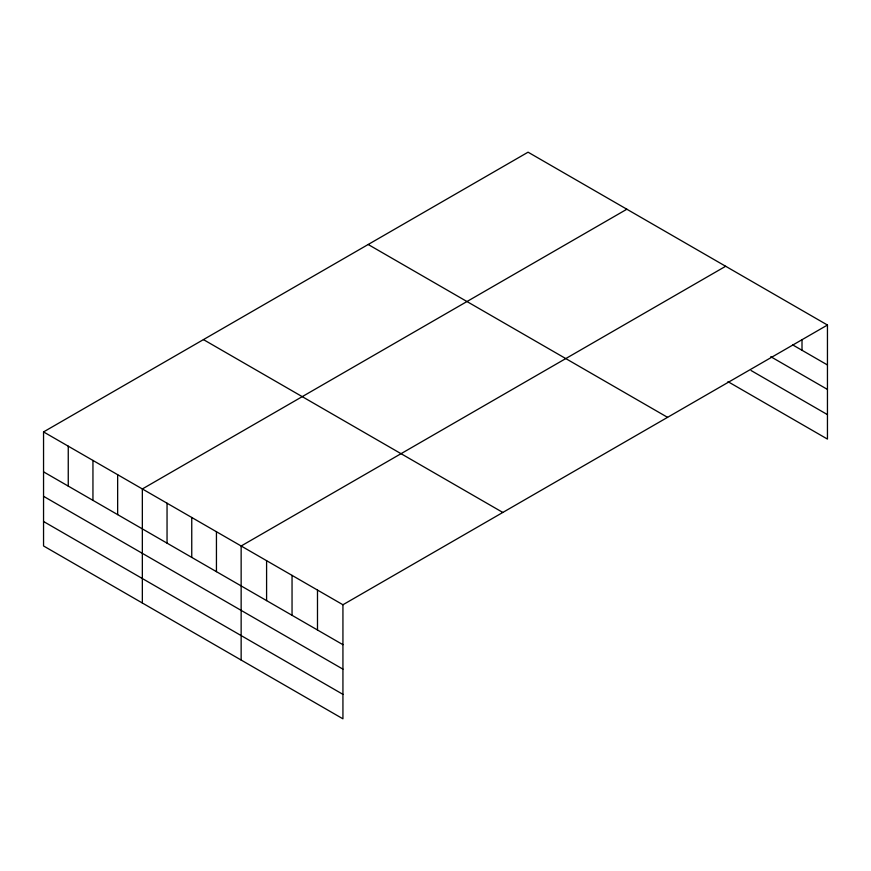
<?xml version="1.0" encoding="UTF-8"?>
<svg xmlns="http://www.w3.org/2000/svg" width="871" height="871" viewBox="0 0 871 871"><rect width="100%" height="100%" fill="white"/><g stroke="black" fill="none" stroke-linecap="round" stroke-linejoin="round"><path stroke-width="1.31" d="M43.55 431.918L342.934 604.757L342.934 718.815L43.55 545.965L43.55 431.918L528.066 152.185L827.45 325.035L827.45 439.082L727.971 381.65M626.859 209.225L142.343 488.958L142.343 603.004M725.663 266.265L241.147 545.997L241.147 660.044M342.934 604.757L827.45 325.035M792.752 344.927L827.45 364.96M770.77 356.696L827.45 389.424M751.107 370.545L827.45 414.629M368.172 244.49L667.556 417.34M203.444 339.603L502.828 512.453M43.55 471.842L342.934 644.692M43.55 496.307L342.934 669.157M43.55 521.5L342.934 694.35M802.006 339.614L802.006 350.262M317.49 590.07L317.49 629.994M292.046 575.383L292.046 615.307M266.591 560.684L266.591 600.609M216.444 531.735L216.444 571.659M191.751 517.472L191.751 557.396M167.047 503.209L167.047 543.145M117.65 474.695L117.65 514.619M92.947 460.432L92.947 500.357M68.254 446.17L68.254 486.094"/></g></svg>
